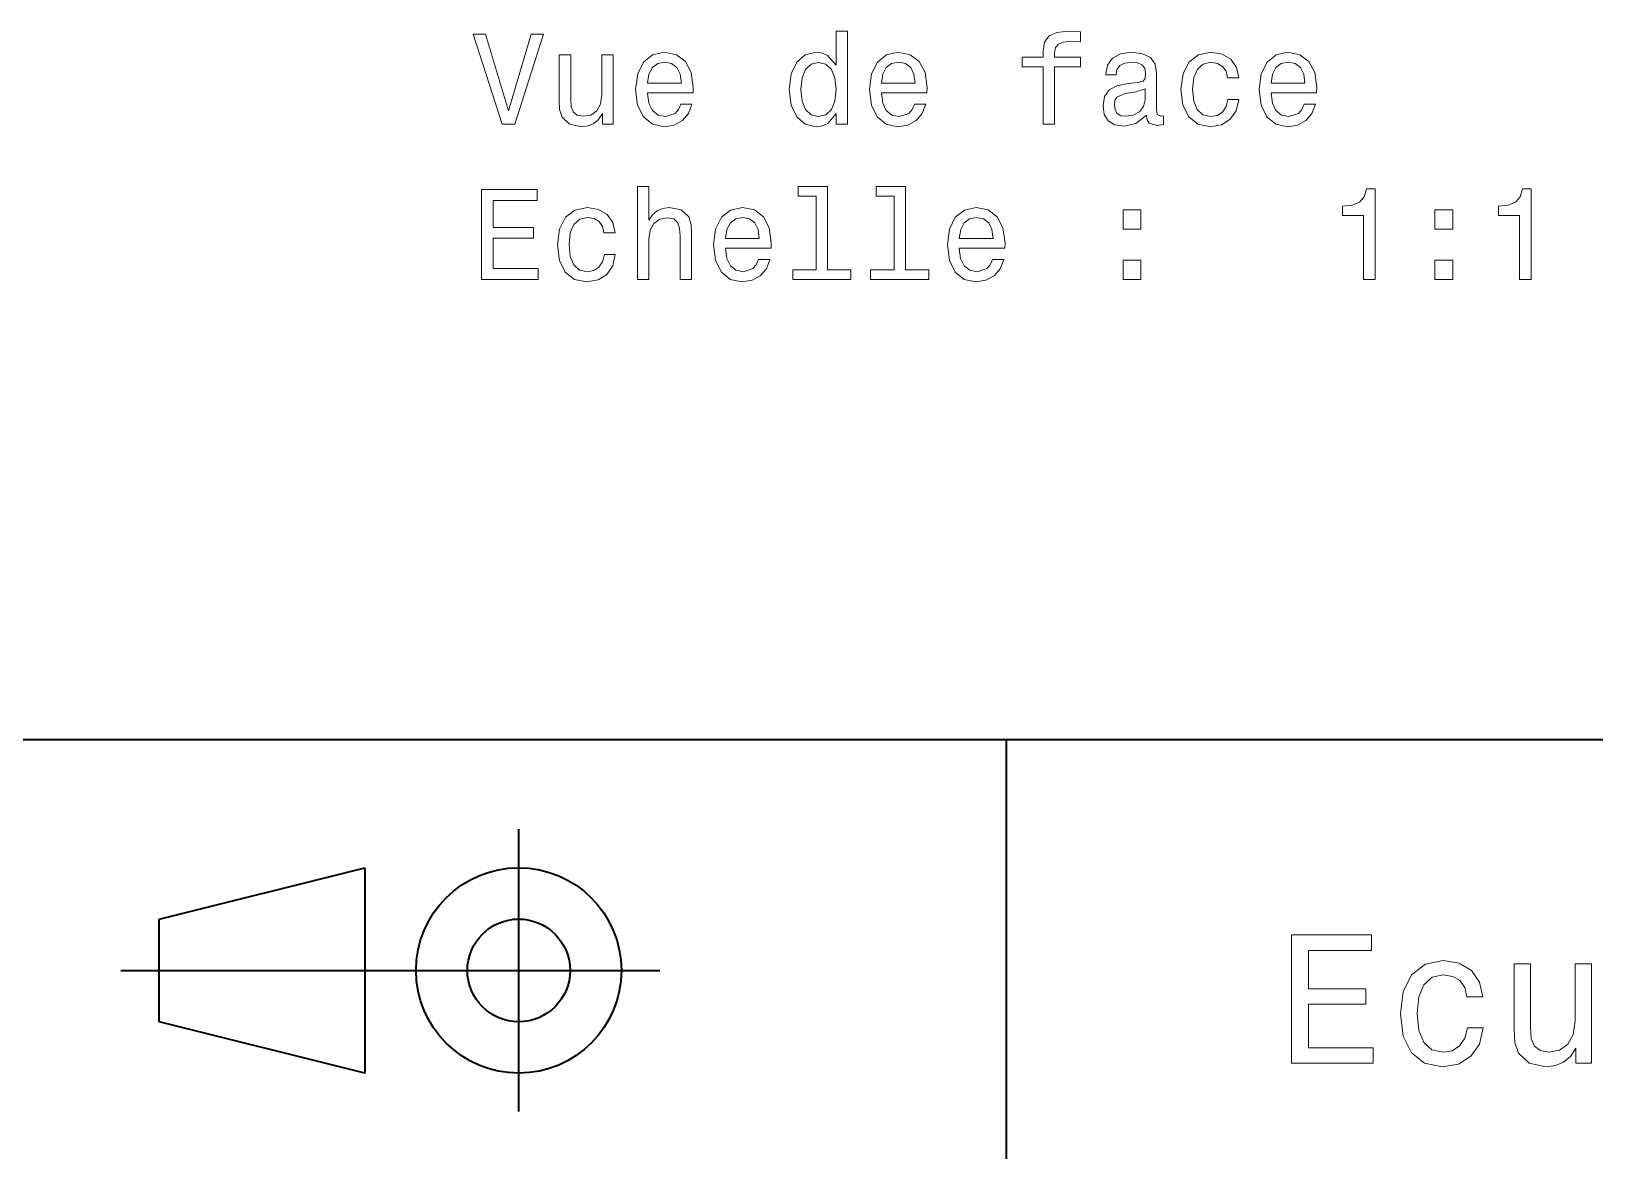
# Model space of a CAD drawing. Extents: x 0 to 297, y 0 to 210.
# Drawn here: x 124 to 184.9, y 54 to 97.6 of the extents above; entities that cross this region are included whole.
import ezdxf

# ---------------------------------------------------------------- set-up
doc = ezdxf.new("R2010")
doc.units = 0

msp = doc.modelspace()

# ---------------------------------------------------------------- linework, layer by layer
at = {"color": 7, "lineweight": 35}
for p, q in [((97, 70), (287, 70)), ((162, 10), (162, 70)), ((127.5, 61), (148.5, 61))]:
    msp.add_line(p, q, dxfattribs=at)
at = {"color": 7, "lineweight": 35, "ltscale": 0.275}
msp.add_line((143, 55.5), (143, 66.5), dxfattribs=at)
at = {"color": 7, "lineweight": 35, "ltscale": 0.206155}
for p, q in [((129, 63), (137, 65)), ((137, 57), (129, 59))]:
    msp.add_line(p, q, dxfattribs=at)
at = {"color": 7, "lineweight": 35, "ltscale": 0.2}
msp.add_line((137, 65), (137, 57), dxfattribs=at)
at = {"color": 7, "lineweight": 35, "ltscale": 0.1}
msp.add_line((129, 59), (129, 63), dxfattribs=at)
at = {"color": 7, "lineweight": 13}
for points in [[(143.481079, 97.466568), (142.603546, 94.486023), (141.700821, 97.466568), (141.22171, 97.466568), (142.351395, 93.961525), (142.855713, 93.961525), (143.960175, 97.466568)], [(155.367966, 94.380112), (155.367966, 93.961525), (155.811768, 93.961525), (155.811768, 97.582565), (155.373001, 97.582565), (155.373001, 96.256195), (155.03511, 96.639481), (154.828339, 96.730255), (154.591309, 96.765556), (154.162628, 96.664696), (153.829773, 96.382271), (153.612915, 95.928383), (153.537277, 95.318153), (153.612915, 94.707924), (153.829773, 94.248985), (154.162628, 93.961525), (154.591309, 93.865707), (154.828339, 93.901009), (155.040146, 93.991783)], [(163.427032, 96.200722), (163.427032, 93.961525), (163.87085, 93.961525), (163.87085, 96.200722), (164.879486, 96.200722), (164.879486, 96.578957), (163.87085, 96.578957), (163.87085, 96.745384), (163.906143, 96.947113), (164.022141, 97.083282), (164.218826, 97.163971), (164.501251, 97.194237), (164.879486, 97.174065), (164.879486, 97.557343), (164.400391, 97.582565), (163.966675, 97.53717), (163.664078, 97.401009), (163.482513, 97.163971), (163.427032, 96.82608), (163.427032, 96.578957), (162.615082, 96.578957), (162.615082, 96.200722)], [(146.683517, 96.669739), (146.239716, 96.669739), (146.239716, 95.106339), (146.189285, 94.743225), (146.04303, 94.48098), (145.816086, 94.319595), (145.518539, 94.269165), (145.281509, 94.309509), (145.130203, 94.430542), (145.044479, 94.637314), (145.024307, 94.929825), (145.024307, 96.669739), (144.580505, 96.669739), (144.580505, 94.889481), (144.595627, 94.53141), (144.691452, 94.233856), (144.983963, 93.961525), (145.452972, 93.865707), (145.705139, 93.901009), (145.921997, 93.991783), (146.108597, 94.148125), (146.259888, 94.375069), (146.259888, 93.961525), (146.683517, 93.961525)], [(148.019974, 95.187027), (149.795197, 95.187027), (149.800232, 95.393799), (149.719543, 95.97377), (149.49765, 96.407494), (149.144623, 96.669739), (148.675598, 96.765556), (148.21666, 96.664696), (147.863632, 96.382271), (147.636688, 95.92334), (147.556, 95.318153), (147.631653, 94.697838), (147.858597, 94.243942), (148.206573, 93.961525), (148.660461, 93.865707), (149.053833, 93.931267), (149.376602, 94.102737), (149.613632, 94.375069), (149.749802, 94.738182), (149.31105, 94.738182), (149.220261, 94.536453), (149.089142, 94.385155), (148.715942, 94.264122), (148.428482, 94.319595), (148.211624, 94.496109), (148.070404, 94.783569), (148.019974, 95.171898)], [(148.019974, 95.560226), (148.075455, 95.908211), (148.211624, 96.165413), (148.418396, 96.321754), (148.690735, 96.377228), (148.958023, 96.321754), (149.164795, 96.165413), (149.290878, 95.908211), (149.336258, 95.560226)], [(154.666946, 96.367142), (154.959457, 96.296539), (155.181366, 96.099854), (155.312485, 95.772041), (155.362915, 95.318153), (155.312485, 94.859222), (155.181366, 94.53141), (154.959457, 94.329681), (154.666946, 94.264122), (154.389572, 94.329681), (154.177765, 94.53141), (154.036545, 94.864265), (153.991165, 95.318153), (154.036545, 95.766998), (154.177765, 96.09481), (154.389572, 96.296539)], [(157.128052, 95.187027), (158.903259, 95.187027), (158.90831, 95.393799), (158.827621, 95.97377), (158.605713, 96.407494), (158.252686, 96.669739), (157.783661, 96.765556), (157.324738, 96.664696), (156.97171, 96.382271), (156.744766, 95.92334), (156.664078, 95.318153), (156.739716, 94.697838), (156.96666, 94.243942), (157.314651, 93.961525), (157.768539, 93.865707), (158.161911, 93.931267), (158.48468, 94.102737), (158.72171, 94.375069), (158.85788, 94.738182), (158.419113, 94.738182), (158.328339, 94.536453), (158.197205, 94.385155), (157.82402, 94.264122), (157.536545, 94.319595), (157.319687, 94.496109), (157.178482, 94.783569), (157.128052, 95.171898)], [(157.128052, 95.560226), (157.183517, 95.908211), (157.319687, 96.165413), (157.526459, 96.321754), (157.798798, 96.377228), (158.066086, 96.321754), (158.272858, 96.165413), (158.398941, 95.908211), (158.444336, 95.560226)], [(167.456573, 94.314552), (167.456573, 94.299423), (167.481796, 94.127953), (167.557449, 94.006912), (167.875168, 93.911095), (168.122284, 93.951439), (168.122284, 94.29438), (168.016373, 94.279251), (167.875168, 94.34481), (167.849945, 94.546539), (167.849945, 95.948555), (167.789429, 96.306625), (167.612915, 96.558784), (167.305283, 96.710083), (166.871567, 96.765556), (166.447937, 96.70504), (166.135254, 96.533569), (165.938568, 96.266281), (165.873001, 95.913254), (165.873001, 95.882996), (166.271423, 95.882996), (166.306717, 96.09481), (166.417679, 96.246109), (166.599228, 96.336884), (166.85643, 96.372185), (167.103546, 96.34697), (167.28006, 96.271324), (167.385971, 96.140198), (167.42128, 95.958641), (167.401108, 95.746826), (167.320404, 95.640923), (167.118683, 95.590485), (166.740448, 95.55014), (166.306717, 95.459366), (165.999084, 95.297981), (165.817535, 95.045822), (165.762054, 94.672623), (165.812485, 94.339767), (165.968826, 94.092651), (166.220993, 93.93631), (166.56897, 93.880836), (167.037994, 93.98674)], [(170.608597, 95.772041), (171.047363, 95.772041), (170.956573, 96.175499), (170.739716, 96.493225), (170.401825, 96.689911), (169.963058, 96.765556), (169.478912, 96.664696), (169.110748, 96.382271), (168.878769, 95.92334), (168.79808, 95.308067), (168.873718, 94.697838), (169.100677, 94.243942), (169.45874, 93.961525), (169.947937, 93.865707), (170.381653, 93.941353), (170.719543, 94.153168), (170.951538, 94.486023), (171.052399, 94.929825), (170.628769, 94.929825), (170.553116, 94.647408), (170.411911, 94.435585), (170.210175, 94.304466), (169.963058, 94.264122), (169.655426, 94.329681), (169.433517, 94.53141), (169.297363, 94.859222), (169.251968, 95.323196), (169.297363, 95.777084), (169.438568, 96.104897), (169.665512, 96.306625), (169.963058, 96.377228), (170.225311, 96.331841), (170.421997, 96.215851), (170.553116, 96.024208)], [(172.308167, 95.187027), (174.083374, 95.187027), (174.088425, 95.393799), (174.007721, 95.97377), (173.785828, 96.407494), (173.4328, 96.669739), (172.963776, 96.765556), (172.504852, 96.664696), (172.151825, 96.382271), (171.924881, 95.92334), (171.844177, 95.318153), (171.91983, 94.697838), (172.146774, 94.243942), (172.494766, 93.961525), (172.948654, 93.865707), (173.342026, 93.931267), (173.664795, 94.102737), (173.901825, 94.375069), (174.037994, 94.738182), (173.599228, 94.738182), (173.508453, 94.536453), (173.377319, 94.385155), (173.00412, 94.264122), (172.71666, 94.319595), (172.499802, 94.496109), (172.358597, 94.783569), (172.308167, 95.171898)], [(172.308167, 95.560226), (172.363632, 95.908211), (172.499802, 96.165413), (172.706573, 96.321754), (172.978912, 96.377228), (173.246201, 96.321754), (173.452972, 96.165413), (173.579056, 95.908211), (173.624451, 95.560226)], [(167.406143, 94.909653), (167.345627, 94.647408), (167.18425, 94.445671), (166.942169, 94.314552), (166.644623, 94.269165), (166.452972, 94.29438), (166.316803, 94.375069), (166.231079, 94.516281), (166.205856, 94.712967), (166.226028, 94.889481), (166.306717, 95.015556), (166.629486, 95.156769), (167.037994, 95.217285), (167.406143, 95.338326)], [(141.544479, 87.914696), (143.763489, 87.914696), (143.763489, 88.338326), (142.008453, 88.338326), (142.008453, 89.523483), (143.571854, 89.523483), (143.571854, 89.94207), (142.008453, 89.94207), (142.008453, 90.991066), (143.723145, 90.991066), (143.723145, 91.414696), (141.544479, 91.414696)], [(147.631653, 87.914696), (148.075455, 87.914696), (148.075455, 89.478096), (148.12085, 89.836166), (148.26709, 90.098412), (148.494049, 90.259796), (148.796631, 90.320313), (149.038712, 90.269882), (149.190002, 90.133713), (149.265656, 89.906769), (149.290878, 89.604179), (149.290878, 87.914696), (149.73468, 87.914696), (149.73468, 89.694954), (149.714508, 90.053024), (149.623718, 90.350578), (149.326172, 90.62291), (148.862198, 90.718727), (148.610031, 90.683426), (148.393173, 90.587608), (148.211624, 90.43631), (148.075455, 90.229538), (148.075455, 91.535736), (147.631653, 91.535736)], [(154.586258, 91.162537), (154.586258, 88.287895), (153.673431, 88.287895), (153.673431, 87.914696), (155.937851, 87.914696), (155.937851, 88.287895), (155.03006, 88.287895), (155.03006, 91.535736), (153.890289, 91.535736), (153.890289, 91.162537)], [(157.622284, 91.162537), (157.622284, 88.287895), (156.709457, 88.287895), (156.709457, 87.914696), (158.973877, 87.914696), (158.973877, 88.287895), (158.066086, 88.287895), (158.066086, 91.535736), (156.926315, 91.535736), (156.926315, 91.162537)], [(175.909027, 87.914696), (176.36795, 87.914696), (176.36795, 91.439911), (176.025024, 91.439911), (175.934235, 91.132278), (175.752686, 90.925507), (175.475311, 90.804466), (175.092026, 90.764122), (175.092026, 90.406052), (175.909027, 90.406052)], [(181.981079, 87.914696), (182.440002, 87.914696), (182.440002, 91.439911), (182.097061, 91.439911), (182.006287, 91.132278), (181.824738, 90.925507), (181.547348, 90.804466), (181.164063, 90.764122), (181.164063, 90.406052), (181.981079, 90.406052)], [(146.320404, 89.725212), (146.759171, 89.725212), (146.668396, 90.12867), (146.451538, 90.446396), (146.113632, 90.643082), (145.674881, 90.718727), (145.190735, 90.617867), (144.822571, 90.335442), (144.590591, 89.876511), (144.509888, 89.261238), (144.585541, 88.651009), (144.812485, 88.197113), (145.170563, 87.914696), (145.659744, 87.818878), (146.09346, 87.894524), (146.431366, 88.106339), (146.663345, 88.439194), (146.764221, 88.882996), (146.340591, 88.882996), (146.264938, 88.600578), (146.123718, 88.388756), (145.921997, 88.257637), (145.674881, 88.217293), (145.367249, 88.282852), (145.14534, 88.484581), (145.009171, 88.812393), (144.963776, 89.276367), (145.009171, 89.730255), (145.150375, 90.058067), (145.377335, 90.259796), (145.674881, 90.330399), (145.937119, 90.285011), (146.13382, 90.169022), (146.264938, 89.977379)], [(151.056, 89.140198), (152.831223, 89.140198), (152.836258, 89.34697), (152.755569, 89.926941), (152.533661, 90.360664), (152.180649, 90.62291), (151.711624, 90.718727), (151.252686, 90.617867), (150.899658, 90.335442), (150.672714, 89.876511), (150.592026, 89.271324), (150.667679, 88.651009), (150.894623, 88.197113), (151.242599, 87.914696), (151.696487, 87.818878), (152.089859, 87.884438), (152.412628, 88.055908), (152.649658, 88.328239), (152.785828, 88.691353), (152.347076, 88.691353), (152.256287, 88.489624), (152.125168, 88.338326), (151.751968, 88.217293), (151.464508, 88.272766), (151.24765, 88.44928), (151.10643, 88.73674), (151.056, 89.125069)], [(151.056, 89.513397), (151.111481, 89.861382), (151.24765, 90.118584), (151.454422, 90.274925), (151.726746, 90.330399), (151.994049, 90.274925), (152.200821, 90.118584), (152.326889, 89.861382), (152.372284, 89.513397)], [(160.164078, 89.140198), (161.939285, 89.140198), (161.944336, 89.34697), (161.863647, 89.926941), (161.641739, 90.360664), (161.288712, 90.62291), (160.819687, 90.718727), (160.360764, 90.617867), (160.007736, 90.335442), (159.780792, 89.876511), (159.700089, 89.271324), (159.775742, 88.651009), (160.002686, 88.197113), (160.350677, 87.914696), (160.804565, 87.818878), (161.197937, 87.884438), (161.520706, 88.055908), (161.757736, 88.328239), (161.89389, 88.691353), (161.455139, 88.691353), (161.364365, 88.489624), (161.233231, 88.338326), (160.860031, 88.217293), (160.572571, 88.272766), (160.355713, 88.44928), (160.214508, 88.73674), (160.164078, 89.125069)], [(160.164078, 89.513397), (160.219543, 89.861382), (160.355713, 90.118584), (160.562485, 90.274925), (160.834824, 90.330399), (161.102112, 90.274925), (161.308884, 90.118584), (161.434967, 89.861382), (161.480347, 89.513397)], [(166.543762, 89.871468), (167.239716, 89.871468), (167.239716, 90.62291), (166.543762, 90.62291)], [(178.687836, 89.871468), (179.383804, 89.871468), (179.383804, 90.62291), (178.687836, 90.62291)], [(166.543762, 87.914696), (167.239716, 87.914696), (167.239716, 88.666138), (166.543762, 88.666138)], [(178.687836, 87.914696), (179.383804, 87.914696), (179.383804, 88.666138), (178.687836, 88.666138)], [(173.109512, 57.381123), (176.279541, 57.381123), (176.279541, 57.986309), (173.772339, 57.986309), (173.772339, 59.679394), (176.005768, 59.679394), (176.005768, 60.277374), (173.772339, 60.277374), (173.772339, 61.775936), (176.221893, 61.775936), (176.221893, 62.381123), (173.109512, 62.381123)], [(179.932281, 59.967579), (180.559082, 59.967579), (180.429398, 60.543945), (180.119598, 60.997837), (179.636887, 61.278816), (179.010086, 61.386887), (178.318436, 61.242794), (177.792511, 60.839336), (177.46109, 60.183716), (177.345825, 59.304752), (177.453888, 58.432995), (177.778091, 57.78458), (178.289627, 57.381123), (178.988464, 57.244236), (179.608063, 57.352303), (180.090775, 57.6549), (180.42218, 58.130402), (180.566284, 58.764408), (179.96109, 58.764408), (179.853027, 58.36095), (179.651291, 58.058357), (179.363113, 57.871037), (179.010086, 57.8134), (178.570602, 57.907059), (178.253601, 58.195244), (178.059082, 58.663544), (177.994232, 59.326366), (178.059082, 59.974781), (178.260803, 60.443081), (178.585007, 60.731266), (179.010086, 60.83213), (179.38472, 60.767288), (179.66571, 60.601585), (179.853027, 60.327808)], [(184.788177, 61.25), (184.154175, 61.25), (184.154175, 59.016571), (184.082123, 58.497837), (183.873199, 58.123196), (183.548996, 57.892651), (183.123917, 57.820602), (182.785294, 57.878242), (182.569168, 58.051151), (182.446686, 58.346542), (182.417862, 58.764408), (182.417862, 61.25), (181.783859, 61.25), (181.783859, 58.706772), (181.805481, 58.195244), (181.942368, 57.770172), (182.360229, 57.381123), (183.030258, 57.244236), (183.390488, 57.294666), (183.700287, 57.424351), (183.966858, 57.647694), (184.182999, 57.971901), (184.182999, 57.381123), (184.788177, 57.381123)]]:
    msp.add_lwpolyline(points, close=True, dxfattribs=at)
at = {"color": 7, "lineweight": 35}
for radius in [4, 2]:
    msp.add_circle((143, 61), radius, dxfattribs=at)

doc.saveas('drawing.dxf')
